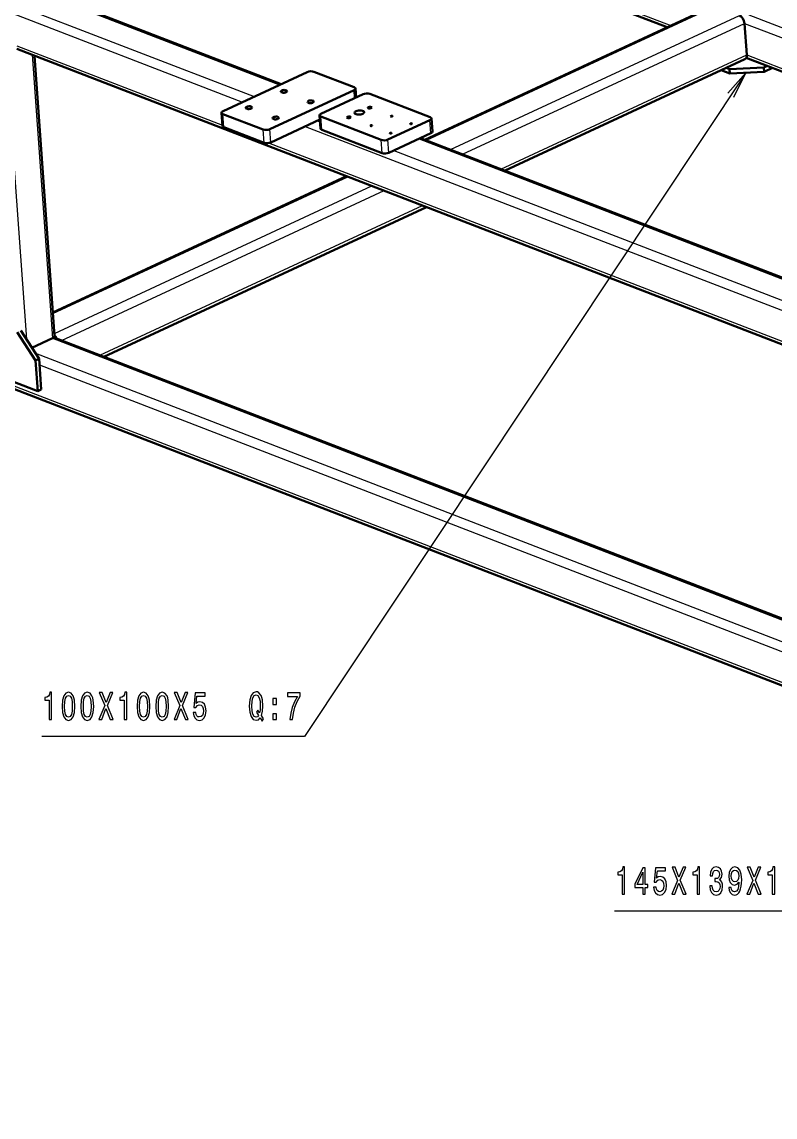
# Model space of a CAD drawing. Extents: x 0 to 1189, y 0 to 841.
# Drawn here: x 456 to 553, y 276.9 to 417.9 of the extents above; entities that cross this region are included whole.
import ezdxf

# ---------------------------------------------------------------- set-up
doc = ezdxf.new("R2010")
doc.units = 0

msp = doc.modelspace()

# ---------------------------------------------------------------- linework, layer by layer
at = {"color": 7, "lineweight": 25}
for p, q in [((359.75, 455.74), (484.4, 407.58)), ((417.72, 434.65), (485.94, 408.29)), ((495, 434.65), (539.55, 417.44)), ((308.21, 427.76), (697.7, 277.28)), ((457.16, 422.17), (489.18, 409.8)), ((508.08, 402.67), (545.27, 419.95)), ((511.18, 401.47), (548.37, 418.75)), ((512.74, 400.87), (549.03, 417.73)), ((549.03, 417.73), (597.05, 399.18)), ((549.61, 418.81), (598.58, 399.89)), ((455.35, 414.85), (481.84, 404.62)), ((457.35, 413.68), (459.95, 377.16)), ((517.68, 398.96), (549.32, 413.66)), ((549.32, 413.66), (589.48, 398.15)), ((454.06, 412.69), (456.61, 377.04)), ((498.85, 408.1), (498.77, 409.13)), ((482.02, 404.36), (481.9, 406.05)), ((494.02, 405.17), (494.39, 405.03)), ((494.62, 404.02), (494.5, 405.71)), ((508.67, 403.58), (508.55, 405.27)), ((487.19, 402.36), (487.07, 404.05)), ((488.07, 402.4), (487.95, 404.1)), ((492.49, 404.46), (590.26, 366.68)), ((487.78, 402.32), (553.97, 376.75)), ((502.38, 401.02), (502.26, 402.71)), ((503.26, 401.06), (503.14, 402.76)), ((507.14, 402.87), (557.29, 383.49)), ((503.89, 401.36), (580.56, 371.73)), ((460.02, 380.34), (497.98, 397.98)), ((460.2, 377.78), (501.08, 396.78)), ((461.11, 376.88), (502.64, 396.18)), ((466.05, 374.97), (507.58, 394.27)), ((459.95, 377.16), (559.61, 338.65)), ((457.77, 375.24), (557.53, 336.69)), ((458.29, 373.73), (556.9, 335.63))]:
    msp.add_line(p, q, dxfattribs=at)
at = {"color": 7, "lineweight": 50}
for p, q in [((494.53, 434.43), (539.07, 417.22)), ((308.79, 427.14), (697.76, 276.86)), ((457.36, 422.27), (489.38, 409.89)), ((507.9, 402.74), (544.96, 419.96)), ((549.03, 417.73), (549.32, 413.66)), ((455.38, 414.44), (554, 376.34)), ((457.65, 413.56), (460.22, 377.45)), ((518.21, 398.76), (549.09, 413.1)), ((546.69, 411.99), (547.12, 411.83)), ((551.53, 412.04), (547.12, 411.83)), ((549.26, 413.29), (589.01, 397.93)), ((551.53, 412.04), (551.97, 412.24)), ((551.57, 411.48), (551.53, 412.04)), ((551.57, 411.48), (552.65, 411.98)), ((492.74, 411.46), (481.92, 406.43)), ((498.79, 409.5), (493.62, 411.5)), ((546.05, 411.69), (547.16, 411.26)), ((547.16, 411.26), (547.12, 411.83)), ((551.57, 411.48), (547.16, 411.26)), ((487.95, 404.1), (498.77, 409.13)), ((499.05, 408.19), (498.97, 409.34)), ((499.93, 408.6), (494.52, 406.09)), ((508.57, 405.65), (500.81, 408.64)), ((481.85, 404.52), (481.73, 406.22)), ((481.9, 406.05), (487.07, 404.05)), ((488.07, 402.4), (494.37, 405.33)), ((494.33, 405.88), (494.45, 404.18)), ((494.5, 405.71), (502.26, 402.71)), ((503.14, 402.76), (508.55, 405.27)), ((508.74, 405.48), (508.86, 403.79)), ((482.02, 404.36), (487.19, 402.36)), ((494.62, 404.02), (502.38, 401.02)), ((503.26, 401.06), (508.67, 403.58)), ((507.34, 402.96), (557.49, 383.58)), ((460.01, 380.48), (497.81, 398.05)), ((466.58, 374.77), (508.11, 394.06)), ((458.23, 374.52), (455.87, 378.18)), ((457.78, 374.31), (455.42, 377.97)), ((459.95, 377.16), (457.32, 375.93)), ((460.12, 377.26), (559.6, 338.83)), ((458.23, 374.52), (457.78, 374.31)), ((458.06, 370.36), (457.78, 374.31)), ((458.51, 370.57), (458.23, 374.52)), ((449.45, 373.69), (458.06, 370.36)), ((458.51, 370.57), (458.06, 370.36))]:
    msp.add_line(p, q, dxfattribs=at)
at = {"color": 7, "lineweight": 25}
for points in [[(549.2, 411.36), (492.4, 325.86), (458.57, 325.86)], [(547.66, 408.22), (549.2, 411.36), (546.9, 408.72)], [(593.57, 394.16), (568.56, 303.36), (532.32, 303.36)]]:
    msp.add_lwpolyline(points, dxfattribs=at)
for points in [[(459.54, 328.05), (459.85, 328.05), (459.85, 331.58), (459.62, 331.58), (459.56, 331.27), (459.44, 331.07), (459.25, 330.94), (458.99, 330.9), (458.99, 330.55), (459.54, 330.55)], [(461.19, 329.76), (461.24, 328.97), (461.4, 328.41), (461.66, 328.06), (462.02, 327.95), (462.37, 328.06), (462.63, 328.41), (462.79, 328.97), (462.84, 329.76), (462.79, 330.55), (462.72, 330.86), (462.63, 331.12), (462.37, 331.46), (462.02, 331.58), (461.66, 331.46), (461.4, 331.12), (461.24, 330.55)], [(463.61, 329.76), (463.66, 328.97), (463.82, 328.41), (464.08, 328.06), (464.43, 327.95), (464.79, 328.06), (465.04, 328.41), (465.2, 328.97), (465.26, 329.76), (465.2, 330.55), (465.14, 330.86), (465.04, 331.12), (464.79, 331.46), (464.43, 331.58), (464.08, 331.46), (463.82, 331.12), (463.66, 330.55)], [(465.94, 328.05), (466.3, 328.05), (466.84, 329.47), (467.4, 328.05), (467.76, 328.05), (467.02, 329.86), (467.72, 331.56), (467.38, 331.56), (466.85, 330.26), (466.34, 331.56), (465.98, 331.56), (466.68, 329.85)], [(469.2, 328.05), (469.51, 328.05), (469.51, 331.58), (469.28, 331.58), (469.22, 331.27), (469.09, 331.07), (468.9, 330.94), (468.64, 330.9), (468.64, 330.55), (469.2, 330.55)], [(470.85, 329.76), (470.9, 328.97), (471.06, 328.41), (471.32, 328.06), (471.68, 327.95), (472.03, 328.06), (472.29, 328.41), (472.44, 328.97), (472.5, 329.76), (472.44, 330.55), (472.38, 330.86), (472.29, 331.12), (472.03, 331.46), (471.68, 331.58), (471.32, 331.46), (471.06, 331.12), (470.9, 330.55)], [(473.26, 329.76), (473.32, 328.97), (473.48, 328.41), (473.73, 328.06), (474.09, 327.95), (474.44, 328.06), (474.7, 328.41), (474.86, 328.97), (474.91, 329.76), (474.86, 330.55), (474.79, 330.86), (474.7, 331.12), (474.44, 331.46), (474.09, 331.58), (473.73, 331.46), (473.48, 331.12), (473.32, 330.55)], [(475.6, 328.05), (475.96, 328.05), (476.5, 329.47), (477.06, 328.05), (477.42, 328.05), (476.68, 329.86), (477.38, 331.56), (477.04, 331.56), (476.51, 330.26), (476, 331.56), (475.64, 331.56), (476.34, 329.85)], [(486.69, 328.27), (486.95, 327.87), (487.14, 328.14), (486.86, 328.56), (487, 329.14), (487.04, 329.8), (486.98, 330.59), (486.9, 330.9), (486.8, 331.17), (486.52, 331.52), (486.35, 331.62), (486.16, 331.65), (485.8, 331.52), (485.52, 331.17), (485.34, 330.59), (485.28, 329.8), (485.34, 329.02), (485.52, 328.44), (485.8, 328.08), (486.16, 327.96), (486.46, 328.04)], [(461.52, 329.76), (461.55, 330.37), (461.63, 330.81), (461.79, 331.07), (462.02, 331.16), (462.24, 331.07), (462.4, 330.81), (462.48, 330.37), (462.51, 329.76), (462.48, 329.15), (462.4, 328.71), (462.24, 328.45), (462.02, 328.37), (461.79, 328.45), (461.63, 328.71), (461.55, 329.15)], [(463.93, 329.76), (463.96, 330.37), (464.05, 330.81), (464.2, 331.07), (464.43, 331.16), (464.66, 331.07), (464.81, 330.81), (464.9, 330.37), (464.93, 329.76), (464.9, 329.15), (464.81, 328.71), (464.66, 328.45), (464.43, 328.37), (464.2, 328.45), (464.05, 328.71), (463.96, 329.15)], [(471.18, 329.76), (471.21, 330.37), (471.29, 330.81), (471.45, 331.07), (471.68, 331.16), (471.9, 331.07), (472.06, 330.81), (472.14, 330.37), (472.17, 329.76), (472.14, 329.15), (472.06, 328.71), (471.9, 328.45), (471.68, 328.37), (471.45, 328.45), (471.29, 328.71), (471.21, 329.15)], [(473.59, 329.76), (473.62, 330.37), (473.71, 330.81), (473.86, 331.07), (474.09, 331.16), (474.32, 331.07), (474.47, 330.81), (474.56, 330.37), (474.58, 329.76), (474.56, 329.15), (474.47, 328.71), (474.32, 328.45), (474.09, 328.37), (473.86, 328.45), (473.71, 328.71), (473.62, 329.15)], [(478.07, 328.97), (478.14, 328.55), (478.31, 328.23), (478.56, 328.03), (478.87, 327.95), (479.22, 328.04), (479.49, 328.29), (479.66, 328.68), (479.73, 329.19), (479.67, 329.66), (479.51, 330.03), (479.25, 330.26), (478.92, 330.35), (478.66, 330.29), (478.46, 330.12), (478.56, 331.07), (479.6, 331.07), (479.6, 331.48), (478.33, 331.48), (478.14, 329.62), (478.41, 329.62), (478.61, 329.86), (478.86, 329.95), (479.08, 329.89), (479.25, 329.73), (479.36, 329.48), (479.4, 329.16), (479.36, 328.85), (479.25, 328.6), (479.08, 328.44), (478.86, 328.39), (478.68, 328.42), (478.54, 328.54), (478.44, 328.72), (478.39, 328.97)], [(486.48, 328.59), (486.33, 328.43), (486.16, 328.38), (485.94, 328.47), (485.76, 328.75), (485.65, 329.19), (485.61, 329.8), (485.65, 330.41), (485.76, 330.86), (485.94, 331.14), (486.16, 331.23), (486.39, 331.14), (486.56, 330.86), (486.67, 330.41), (486.71, 329.8), (486.68, 329.28), (486.62, 328.92), (486.4, 329.26), (486.21, 329.01)], [(488.34, 330.01), (488.81, 330.01), (488.81, 330.76), (488.34, 330.76)], [(490.51, 328.05), (490.86, 328.05), (490.97, 328.89), (491.17, 329.66), (491.45, 330.38), (491.82, 331.06), (491.82, 331.48), (490.19, 331.48), (490.19, 331.02), (491.49, 331.02), (491.12, 330.34), (490.83, 329.63), (490.63, 328.87)], [(488.34, 328.05), (488.81, 328.05), (488.81, 328.81), (488.34, 328.81)], [(533.29, 305.55), (533.6, 305.55), (533.6, 309.08), (533.37, 309.08), (533.31, 308.77), (533.19, 308.57), (533, 308.44), (532.74, 308.4), (532.74, 308.05), (533.29, 308.05)], [(535.96, 305.55), (536.26, 305.55), (536.26, 306.42), (536.6, 306.42), (536.6, 306.83), (536.26, 306.83), (536.26, 308.98), (535.95, 308.98), (534.91, 306.87), (534.91, 306.42), (535.96, 306.42)], [(537.33, 306.47), (537.41, 306.05), (537.58, 305.73), (537.82, 305.53), (538.14, 305.45), (538.48, 305.54), (538.75, 305.79), (538.93, 306.18), (538.99, 306.69), (538.93, 307.16), (538.77, 307.53), (538.51, 307.76), (538.18, 307.85), (537.92, 307.79), (537.72, 307.62), (537.82, 308.57), (538.86, 308.57), (538.86, 308.98), (537.59, 308.98), (537.4, 307.12), (537.67, 307.12), (537.87, 307.36), (538.13, 307.45), (538.35, 307.39), (538.51, 307.23), (538.62, 306.98), (538.66, 306.66), (538.62, 306.35), (538.51, 306.1), (538.34, 305.94), (538.13, 305.89), (537.95, 305.92), (537.8, 306.04), (537.7, 306.22), (537.65, 306.47)], [(539.69, 305.55), (540.05, 305.55), (540.59, 306.97), (541.15, 305.55), (541.51, 305.55), (540.77, 307.36), (541.47, 309.06), (541.13, 309.06), (540.6, 307.76), (540.09, 309.06), (539.73, 309.06), (540.43, 307.35)], [(542.95, 305.55), (543.26, 305.55), (543.26, 309.08), (543.03, 309.08), (542.97, 308.77), (542.84, 308.57), (542.65, 308.44), (542.39, 308.4), (542.39, 308.05), (542.95, 308.05)], [(544.56, 306.65), (544.56, 306.62), (544.62, 306.13), (544.78, 305.77), (545.03, 305.54), (545.37, 305.45), (545.72, 305.54), (545.99, 305.76), (546.16, 306.11), (546.22, 306.57), (546.2, 306.87), (546.12, 307.11), (546, 307.29), (545.83, 307.43), (546.06, 307.7), (546.14, 308.14), (546.08, 308.53), (545.94, 308.83), (545.7, 309.01), (545.37, 309.08), (545.06, 309), (544.82, 308.78), (544.67, 308.42), (544.62, 307.96), (544.62, 307.92), (544.92, 307.92), (544.95, 308.24), (545.04, 308.47), (545.18, 308.62), (545.38, 308.67), (545.56, 308.63), (545.69, 308.52), (545.77, 308.35), (545.8, 308.12), (545.77, 307.87), (545.69, 307.7), (545.55, 307.6), (545.35, 307.57), (545.22, 307.58), (545.22, 307.18), (545.38, 307.19), (545.6, 307.14), (545.76, 307.02), (545.86, 306.83), (545.89, 306.57), (545.85, 306.28), (545.75, 306.06), (545.6, 305.92), (545.39, 305.88), (545.17, 305.93), (545.01, 306.08), (544.91, 306.32), (544.88, 306.65)], [(547.02, 306.42), (547.07, 306.02), (547.22, 305.72), (547.45, 305.52), (547.76, 305.45), (547.96, 305.49), (548.14, 305.58), (548.3, 305.74), (548.43, 305.96), (548.53, 306.24), (548.6, 306.58), (548.65, 306.97), (548.67, 307.43), (548.61, 308.14), (548.44, 308.66), (548.17, 308.97), (547.81, 309.08), (547.47, 308.99), (547.22, 308.75), (547.05, 308.37), (547, 307.9), (547.05, 307.42), (547.21, 307.05), (547.45, 306.82), (547.76, 306.74), (548.08, 306.84), (548.32, 307.13), (548.27, 306.57), (548.16, 306.17), (547.99, 305.94), (547.76, 305.86), (547.58, 305.9), (547.45, 306.01), (547.37, 306.18), (547.33, 306.42)], [(549.35, 305.55), (549.71, 305.55), (550.25, 306.97), (550.81, 305.55), (551.17, 305.55), (550.43, 307.36), (551.13, 309.06), (550.79, 309.06), (550.26, 307.76), (549.75, 309.06), (549.39, 309.06), (550.09, 307.35)], [(552.61, 305.55), (552.92, 305.55), (552.92, 309.08), (552.69, 309.08), (552.62, 308.77), (552.5, 308.57), (552.31, 308.44), (552.05, 308.4), (552.05, 308.05), (552.61, 308.05)], [(535.2, 306.83), (535.96, 308.39), (535.96, 306.83)], [(547.33, 307.91), (547.36, 308.22), (547.46, 308.47), (547.61, 308.63), (547.81, 308.68), (548.01, 308.63), (548.16, 308.47), (548.26, 308.23), (548.3, 307.91), (548.26, 307.6), (548.16, 307.36), (548, 307.21), (547.8, 307.16), (547.61, 307.21), (547.46, 307.36), (547.36, 307.59)]]:
    msp.add_lwpolyline(points, close=True, dxfattribs=at)
at = {"color": 7, "lineweight": 50}
for centre, major_axis, ratio, start_param, end_param in [((548.43, 417.96), (0.369, -0.794), 0.605777, 1.009801, 2.580597), ((548.72, 413.9), (0.369, -0.794), 0.605777, 6.283075, 7.292986), ((493.17, 411.29), (-0.623, -0.045), 0.423301, 3.873966, 5.444762), ((489.75, 408.97), (-0.414, -0.03), 0.423301, 5.444762, 6.283185), ((489.75, 408.97), (-0.414, -0.03), 0.423301, 3.141593, 5.444762), ((498.34, 409.29), (-0.623, -0.045), 0.423301, 2.303169, 3.141593), ((498.34, 409.29), (-0.623, -0.045), 0.423301, 3.141593, 3.873966), ((489.75, 408.97), (-0.414, -0.03), 0.423301, 0, 3.141593), ((493.2, 407.63), (-0.414, -0.03), 0.423301, 5.444762, 6.283185), ((493.2, 407.63), (-0.414, -0.03), 0.423301, 0, 3.141593), ((493.2, 407.63), (-0.414, -0.03), 0.423301, 3.141593, 5.444762), ((500.36, 408.43), (-0.623, -0.045), 0.423301, 3.873966, 5.444762), ((482.35, 406.26), (-0.623, -0.045), 0.423301, 5.444762, 6.283185), ((485.24, 406.87), (-0.414, -0.03), 0.423301, 5.444762, 6.283185), ((485.24, 406.87), (-0.414, -0.03), 0.423301, 0, 3.141593), ((485.24, 406.87), (-0.414, -0.03), 0.423301, 3.141593, 5.444762), ((499.46, 406.25), (-0.623, -0.045), 0.423301, 5.444762, 6.283185), ((499.46, 406.25), (-0.623, -0.045), 0.423301, 0, 3.141593), ((499.46, 406.25), (-0.623, -0.045), 0.423301, 3.141593, 5.444762), ((500.81, 406.88), (-0.258, -0.018), 0.423301, 5.444762, 6.283185), ((500.81, 406.88), (-0.258, -0.018), 0.423301, 0, 3.141593), ((500.81, 406.88), (-0.258, -0.018), 0.423301, 3.141593, 5.444762), ((482.35, 406.26), (-0.623, -0.045), 0.423301, 0, 0.732373), ((488.69, 405.54), (-0.414, -0.03), 0.423301, 5.444762, 6.283185), ((488.69, 405.54), (-0.414, -0.03), 0.423301, 0, 3.141593), ((488.69, 405.54), (-0.414, -0.03), 0.423301, 3.141593, 5.444762), ((494.95, 405.92), (-0.623, -0.045), 0.423301, 5.444762, 6.283185), ((494.95, 405.92), (-0.623, -0.045), 0.423301, 0, 0.732373), ((498.1, 405.62), (-0.258, -0.018), 0.423301, 3.141593, 6.283185), ((498.1, 405.62), (-0.258, -0.018), 0.423301, 0, 2.303169), ((498.1, 405.62), (-0.258, -0.018), 0.423301, 2.303169, 3.141593), ((503.61, 405.76), (-0.125, -0.009), 0.423301, 5.444762, 6.283185), ((503.61, 405.76), (-0.125, -0.009), 0.423301, 0, 3.141593), ((503.61, 405.76), (-0.125, -0.009), 0.423301, 3.141593, 5.444762), ((506.11, 404.8), (-0.125, -0.009), 0.423301, 3.141593, 5.444762), ((508.12, 405.44), (-0.623, -0.045), 0.423301, 2.303169, 3.141593), ((508.12, 405.44), (-0.623, -0.045), 0.423301, 3.141593, 3.873966), ((482.47, 404.57), (-0.623, -0.045), 0.423301, 0, 0.732373), ((487.52, 404.26), (-0.623, -0.045), 0.423301, 0.732373, 2.303169), ((495.07, 404.23), (-0.623, -0.045), 0.423301, 0, 0.732373), ((500.99, 404.55), (-0.125, -0.009), 0.423301, 5.444762, 6.283185), ((500.99, 404.55), (-0.125, -0.009), 0.423301, 0, 3.141593), ((500.99, 404.55), (-0.125, -0.009), 0.423301, 3.141593, 5.444762), ((503.49, 403.58), (-0.125, -0.009), 0.423301, 5.444762, 6.283185), ((503.49, 403.58), (-0.125, -0.009), 0.423301, 0, 3.141593), ((503.49, 403.58), (-0.125, -0.009), 0.423301, 3.141593, 5.444762), ((506.11, 404.8), (-0.125, -0.009), 0.423301, 5.444762, 6.283185), ((506.11, 404.8), (-0.125, -0.009), 0.423301, 0, 3.141593), ((508.24, 403.74), (-0.623, -0.045), 0.423301, 2.303169, 3.141593), ((487.64, 402.57), (-0.623, -0.045), 0.423301, 0.732373, 2.303169), ((502.71, 402.92), (-0.623, -0.045), 0.423301, 0.732373, 2.303169), ((502.83, 401.23), (-0.623, -0.045), 0.423301, 0.732373, 2.303169), ((459.35, 377.39), (-0.873, -0.062), 0.423301, 2.303169, 3.141593), ((460.04, 376.89), (0.369, -0.794), 0.605777, 1.557927, 2.187033)]:
    msp.add_ellipse(centre, major_axis=major_axis, ratio=ratio, start_param=start_param, end_param=end_param, dxfattribs=at)

doc.saveas('drawing.dxf')
